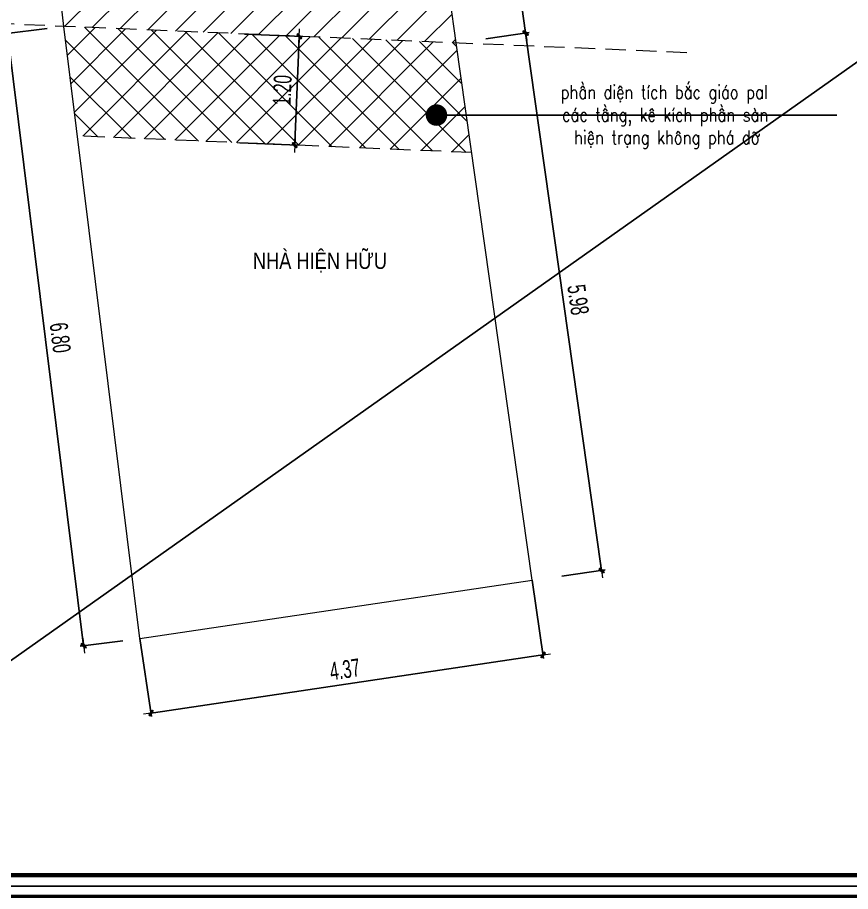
# Model space of a CAD drawing. Header units: millimetres. Extents: x 480521 to 6014615, y -961280 to 187869.
# Drawn here: x 734592 to 743778, y 60064 to 69697 of the extents above; entities that cross this region are included whole.
import ezdxf
from ezdxf.enums import TextEntityAlignment as Align

# ---------------------------------------------------------------- set-up
doc = ezdxf.new("R2010")
doc.units = ezdxf.units.MM
doc.header["$LTSCALE"] = 600
doc.header["$MEASUREMENT"] = 0
doc.linetypes.add('HIDDEN', pattern=[0.375, 0.25, -0.125])
doc.layers.get('0').update_dxf_attribs({"lineweight": 0})
doc.layers.get('Defpoints').update_dxf_attribs({"lineweight": 0})
for name, color, linetype, lineweight in [('dim', 144, 'Continuous', 13), ('Khungten_LCDI', 7, 'Continuous', 25), ('LC Dim', 8, 'Continuous', 18), ('LC Hatch @ 1 (1)', 252, 'Continuous', 9), ('LC Net khuat', 4, 'HIDDEN', 13), ('LC Net thay', 7, 'Continuous', 25), ('LC Text1', 3, 'Continuous', 20), ('LC Text2', 7, 'Continuous', 25)]:
    doc.layers.add(name, color=color, linetype=linetype, lineweight=lineweight)
doc.layers.add('KCS_Plotter', color=11, linetype='Continuous', plot=False)
doc.styles.add('HOATBIF', font='hoatbif.shx', dxfattribs={"width": 0.65})
doc.styles.add('Khungten', font='VHAVAN.TTF', dxfattribs={"width": 0.9, "height": 5000})
doc.styles.add('LC 1', font='VHAVANB.TTF')
doc.styles.add('LC 3', font='vnsimli.shx', dxfattribs={"width": 0.75})
doc.styles.add('T2', font='VHARIAL.TTF', dxfattribs={"width": 0.8})
doc.styles.add('Title', font='VHBLACK.TTF')
doc.dimstyles.new('1-100 (1-60)', dxfattribs={"dimscale": 79, "dimtxt": 2.5, "dimasz": 0.35, "dimexe": 0.5, "dimexo": 0, "dimgap": 0.8, "dimtad": 1, "dimdec": 0, "dimzin": 0, "dimdsep": 46, "dimtxsty": 'HOATBIF', "dimblk1": 'DOT', "dimblk2": 'DOT', "dimsah": 1, "dimcen": -1, "dimdle": 1, "dimclrd": 256, "dimclre": 256, "dimclrt": 4, "dimadec": 3, "dimazin": 2, "dimtfac": 0.333333, "dimtdec": 0, "dimtix": 1, "dimtmove": 2, "dimatfit": 3, "dimldrblk": 'DOT', "dimfxl": 1, "dimtvp": 0.833333, "dimtolj": 1, "dimtzin": 0, "dimarcsym": 0})

# ---------------------------------------------------------------- blocks, each defined once
blk = doc.blocks.new('lcdi fix')
at = {"layer": 'Defpoints', "lineweight": 0}
blk.add_lwpolyline([(-1200, -14850), (-1200, 14850), (40800, 14850), (40800, -14850)], close=True, dxfattribs=at)
at = {"layer": 'Khungten_LCDI', "color": 5, "lineweight": 60}
blk.add_lwpolyline([(0, -14650), (0, 14650), (40600, 14650), (40600, -14650)], close=True, dxfattribs=at)
at = {"color": 7, "style": 'Khungten', "width": 0.8}
for tag, p in [('REVISION', (39499, -10746)), ('NGAYHT', (39546, -11609))]:
    blk.add_attdef(tag, text='', height=200, dxfattribs=at).set_placement(p, align=Align.CENTER)
at = {"layer": 'LC Text1', "color": 3, "style": 'LC 1', "width": 1.834006}
for tag, p, p2 in [('TENBANVE1', (36913, -8886), (40339, -8886)), ('TENBANVE2', (36913, -9562), (40339, -9562))]:
    blk.add_attdef(tag, text='', height=250, dxfattribs=at).set_placement(p, p2, align=Align.FIT)
at = {"layer": 'LC Text1', "style": 'Title', "width": 0.7}
blk.add_attdef('SOBANVE', text='', height=250, dxfattribs=at).set_placement((39562, -13896), align=Align.CENTER)
blk = doc.blocks.new('DOT')
at = {"layer": 'dim'}
for p, q in [((-1, -1), (1, 1)), ((-3, 0), (3, 0))]:
    blk.add_line(p, q, dxfattribs=at)
blk.add_lwpolyline([(0.5, 1), (-1, -0.5), (-0.5, -1), (1, 0.5)], close=True, dxfattribs=at)
blk = doc.blocks.new('*D126')
at = {"layer": 'Defpoints', "color": 0, "transparency": 16777216}
for p in [(734555.3, 72494.4), (734917.6, 69575.7), (734483.7, 69521.8)]:
    blk.add_point(p, dxfattribs=at)
at = {"layer": 'LC Dim', "lineweight": -2, "transparency": 16777216}
for p, q in [((734555.3, 72494.4), (734082.2, 72435.7)), ((734124.8, 72413.1), (734480.3, 69549.3)), ((734917.6, 69575.7), (734444.5, 69516.9))]:
    blk.add_line(p, q, dxfattribs=at)
at = {"layer": 'LC Dim', "lineweight": -2, "transparency": 16777216, "xscale": 27.65, "yscale": 27.65, "zscale": 27.65}
for p, rotation in [((734121.4, 72440.5), 97.07620778878324), ((734483.7, 69521.8), 277.0762077887832)]:
    blk.add_blockref('DOT', p, dxfattribs=dict(at, rotation=rotation))
at = {"layer": 'LC Dim', "color": 4, "transparency": 16777216, "insert": (734463.2, 71001.1), "char_height": 197.5, "attachment_point": 5, "rotation": 277.07621, "style": 'HOATBIF'}
blk.add_mtext('\\A1;2.94', dxfattribs=at)
blk = doc.blocks.new('_Dot')
at = {"color": 0, "linetype": 'ByBlock', "lineweight": -2}
blk.add_line((-0.5, 0), (-1, 0), dxfattribs=at)
at = {"color": 0, "linetype": 'ByBlock', "const_width": 0.5}
blk.add_lwpolyline([(-0.25, 0, 1), (0.25, 0, 1)], format="xyb", close=True, dxfattribs=at)
blk = doc.blocks.new('*D127')
at = {"layer": 'Defpoints', "color": 0, "transparency": 16777216}
for p in [(734917.6, 69575.7), (735755.2, 62828.2), (735321.3, 62774.4)]:
    blk.add_point(p, dxfattribs=at)
at = {"layer": 'LC Dim', "lineweight": -2, "transparency": 16777216}
for p, q in [((734917.6, 69575.7), (734444.5, 69516.9)), ((734487.1, 69494.4), (735317.9, 62801.8)), ((735755.2, 62828.2), (735282.1, 62769.5))]:
    blk.add_line(p, q, dxfattribs=at)
at = {"layer": 'LC Dim', "lineweight": -2, "transparency": 16777216, "xscale": 27.65, "yscale": 27.65, "zscale": 27.65}
for p, rotation in [((734483.7, 69521.8), 97.07620778939517), ((735321.3, 62774.4), 277.0762077893951)]:
    blk.add_blockref('DOT', p, dxfattribs=dict(at, rotation=rotation))
at = {"layer": 'LC Dim', "color": 4, "transparency": 16777216, "insert": (735063.2, 66168), "char_height": 197.5, "attachment_point": 5, "rotation": 277.07621, "style": 'HOATBIF'}
blk.add_mtext('\\A1;6.80', dxfattribs=at)
blk = doc.blocks.new('*D128')
at = {"layer": 'Defpoints', "color": 0, "transparency": 16777216}
for p in [(740266.2, 63493.5), (735942.3, 62851.4), (740388.2, 62671.9)]:
    blk.add_point(p, dxfattribs=at)
at = {"layer": 'LC Dim', "lineweight": -2, "transparency": 16777216}
for p, q in [((740266.2, 63493.5), (740394, 62632.8)), ((735942.3, 62851.4), (736070.1, 61990.8)), ((736091.6, 62033.9), (740360.8, 62667.8))]:
    blk.add_line(p, q, dxfattribs=at)
at = {"layer": 'LC Dim', "lineweight": -2, "transparency": 16777216, "xscale": 27.65, "yscale": 27.65, "zscale": 27.65}
for p, rotation in [((740388.2, 62671.9), 8.445906432068815), ((736064.3, 62029.9), 188.4459064320688)]:
    blk.add_blockref('DOT', p, dxfattribs=dict(at, rotation=rotation))
at = {"layer": 'LC Dim', "color": 4, "transparency": 16777216, "insert": (738202.4, 62511.1), "char_height": 197.5, "attachment_point": 5, "rotation": 8.44591, "style": 'HOATBIF'}
blk.add_mtext('\\A1;4.37', dxfattribs=at)
blk = doc.blocks.new('*D124')
at = {"layer": 'Defpoints', "color": 0, "transparency": 16777216}
for p in [(739246.2, 73078.6), (739757.3, 69462.7), (740195.3, 69524.6)]:
    blk.add_point(p, dxfattribs=at)
at = {"layer": 'LC Dim', "lineweight": -2, "transparency": 16777216}
for p, q in [((739246.2, 73078.6), (739723.2, 73146.1)), ((739688, 73113.2), (740191.4, 69552)), ((739757.3, 69462.7), (740234.4, 69530.1))]:
    blk.add_line(p, q, dxfattribs=at)
at = {"layer": 'LC Dim', "lineweight": -2, "transparency": 16777216, "xscale": 27.65, "yscale": 27.65, "zscale": 27.65}
for p, rotation in [((739684.1, 73140.5), 98.04649337577563), ((740195.3, 69524.6), 278.0464933757756)]:
    blk.add_blockref('DOT', p, dxfattribs=dict(at, rotation=rotation))
at = {"layer": 'LC Dim', "color": 4, "transparency": 16777216, "insert": (740100, 71355.2), "char_height": 197.5, "attachment_point": 5, "rotation": 278.04649, "style": 'HOATBIF'}
blk.add_mtext('\\A1;3.65', dxfattribs=at)
blk = doc.blocks.new('*D125')
at = {"layer": 'Defpoints', "color": 0, "transparency": 16777216}
for p in [(739757.3, 69462.7), (741032.6, 63601.8), (740594.6, 63539.9)]:
    blk.add_point(p, dxfattribs=at)
at = {"layer": 'LC Dim', "lineweight": -2, "transparency": 16777216}
for p, q in [((739757.3, 69462.7), (740234.4, 69530.1)), ((740199.1, 69497.2), (741028.7, 63629.2)), ((740594.6, 63539.9), (741071.7, 63607.4))]:
    blk.add_line(p, q, dxfattribs=at)
at = {"layer": 'LC Dim', "lineweight": -2, "transparency": 16777216, "xscale": 27.65, "yscale": 27.65, "zscale": 27.65}
for p, rotation in [((740195.3, 69524.6), 98.04649337617673), ((741032.6, 63601.8), 278.0464933761767)]:
    blk.add_blockref('DOT', p, dxfattribs=dict(at, rotation=rotation))
at = {"layer": 'LC Dim', "color": 4, "transparency": 16777216, "insert": (740774.3, 66585.9), "char_height": 197.5, "attachment_point": 5, "rotation": 278.04649, "style": 'HOATBIF'}
blk.add_mtext('\\A1;5.98', dxfattribs=at)
blk = doc.blocks.new('*D132')
at = {"layer": 'Defpoints', "color": 0, "transparency": 16777216}
for p in [(737095.1, 69514.8), (737699.6, 69489.3), (737044.4, 68315.9)]:
    blk.add_point(p, dxfattribs=at)
at = {"layer": 'LC Dim', "lineweight": -2, "transparency": 16777216}
for p, q in [((737095.1, 69514.8), (737739.1, 69487.6)), ((737650.1, 68318), (737698.4, 69461.7)), ((737044.4, 68315.9), (737688.4, 68288.7))]:
    blk.add_line(p, q, dxfattribs=at)
at = {"layer": 'LC Dim', "lineweight": -2, "transparency": 16777216, "xscale": 27.65, "yscale": 27.65, "zscale": 27.65}
for p, rotation in [((737699.6, 69489.3), 87.58164035293015), ((737649, 68290.4), 267.5816403529302)]:
    blk.add_blockref('DOT', p, dxfattribs=dict(at, rotation=rotation))
at = {"layer": 'LC Dim', "color": 4, "transparency": 16777216, "insert": (737512.5, 68896.7), "char_height": 197.5, "attachment_point": 5, "rotation": 87.58164, "style": 'HOATBIF'}
blk.add_mtext('\\A1;1.20', dxfattribs=at)

msp = doc.modelspace()

# ---------------------------------------------------------------- hatches: boundary and pattern name
at = {"layer": 'LC Hatch @ 1 (1)', "ltscale": 2}
h = msp.add_hatch(dxfattribs=at)
h.set_pattern_fill('ANSI31', color=256, scale=1800)
h.set_pattern_definition([(45, (24956, 18113.02), (-159.099026, 159.099026), [])])
h.paths.add_polyline_path([(734742.384, 72517.628), (735104.7, 69598.9), (739428.888, 69416.275), (738917.71, 73032.203)])
h = msp.add_hatch(dxfattribs=at)
h.set_pattern_fill('ANSI37', color=256, scale=2000)
h.set_pattern_definition([(45, (0, -120), (-176.776695, 176.776695), []), (135, (0, -120), (-176.776695, -176.776695), [])])
h.paths.add_polyline_path([(735104.7, 69598.9), (735254.581, 68391.501), (739599.701, 68207.991), (739428.888, 69416.273), (739428.888, 69416.275)])

# ---------------------------------------------------------------- linework, layer by layer
at = {"layer": 'LC Net khuat', "color": 1, "lineweight": 13, "ltscale": 1.5, "flags": 128}
for points in [[(741974.553, 69308.763), (733137.937, 69681.963)], [(739599.701, 68207.991), (735254.581, 68391.501)]]:
    msp.add_lwpolyline(points, dxfattribs=at)
at = {"layer": 'LC Net thay', "color": 7, "linetype": 'Continuous', "lineweight": 0}
for p, q in [((739428.888, 69416.273), (738749.712, 74220.577)), ((735104.7, 69598.899), (734594.557, 73708.488)), ((735942.295, 62851.447), (735104.7, 69598.899)), ((740266.183, 63493.484), (739428.888, 69416.273)), ((735942.295, 62851.447), (740266.183, 63493.484))]:
    msp.add_line(p, q, dxfattribs=at)

# ---------------------------------------------------------------- block references
at = {"layer": 'LC Net thay', "xscale": 0.6000000155618168, "yscale": 0.6000000155618168, "zscale": 0.6000000155618168}
for p in [(731724.637, 69033.59), (731724.637, 51213.589)]:
    msp.add_blockref('lcdi fix', p, dxfattribs=at)

# ---------------------------------------------------------------- texts
at = {"layer": 'LC Text1', "color": 3, "insert": (740459.448, 68949.793), "char_height": 150, "width": 3173.999, "attachment_point": 1, "style": 'LC 3'}
msp.add_mtext('\\pi121.28521;{\\W0.8;phÇn diÖn tÝch b¾c gi¸o pal \\P\\pi138.42807;c¸c tÇng, kª kÝch phÇn sµn \\P\\pi269.85664;hiÖn tr¹ng kh«ng ph¸ dì}', dxfattribs=at)

# ---------------------------------------------------------------- dimensions: what is measured, and where the dimension line sits
at = {"layer": 'LC Dim'}
for p1, p2, distance, picture, middle in [((739246.162, 73078.636), (739757.34, 69462.708), 442.283, '*D124', (740100.034, 71355.25)), ((734555.291, 72494.403), (734917.607, 69575.675), -437.252, '*D126', (734463.244, 71001.125)), ((737044.428, 68315.909), (737095.063, 69514.84), -605.069, '*D132', (737512.469, 68896.677)), ((735942.295, 62851.447), (740266.183, 63493.484), -830.599, '*D128', (738202.447, 62511.068))]:
    dim = msp.add_aligned_dim(p1=p1, p2=p2, distance=distance, dimstyle='1-100 (1-60)', override={"dimdec": 2, "dimlfac": 0.001}, dxfattribs=at)
    dim.commit()
    dim.dimension.update_dxf_attribs({"geometry": picture, "text_midpoint": middle})
for base, p1, p2, angle, picture, middle in [((735321.28, 62774.357), (734917.607, 69575.675), (735755.201, 62828.222), 97.0762078, '*D127', (735063.199, 66168.034)), ((741032.564, 63601.826), (739757.34, 69462.708), (740594.635, 63539.916), 98.0464934, '*D125', (740774.271, 66585.89))]:
    dim = msp.add_linear_dim(base=base, p1=p1, p2=p2, angle=angle, dimstyle='1-100 (1-60)', override={"dimdec": 2, "dimlfac": 0.001}, dxfattribs=at)
    dim.commit()
    dim.dimension.update_dxf_attribs({"geometry": picture, "text_midpoint": middle})

# ---------------------------------------------------------------- leaders
msp.add_leader([(739212.42, 68621.192), (743625.468, 68621.192)], dimstyle='1-100 (1-60)', override={"dimasz": 3, "dimdec": 2, "dimlfac": 0.001}, dxfattribs=at)

# ---------------------------------------------------------------- next in the draw order: texts
at = {"layer": 'LC Text2', "insert": (737187.309, 67105.519), "char_height": 180, "width": 1438.55853, "attachment_point": 1, "style": 'T2', "bg_fill": 3, "box_fill_scale": 1.5, "bg_fill_color": 256, "bg_fill_transparency": 0}
msp.add_mtext('nhµ hiÖn h÷u', dxfattribs=at)

# ---------------------------------------------------------------- next in the draw order: linework, layer by layer
at = {"layer": 'KCS_Plotter'}
msp.add_line((731004.637, 60123.59), (756204.637, 77943.59), dxfattribs=at)

doc.saveas('drawing.dxf')
